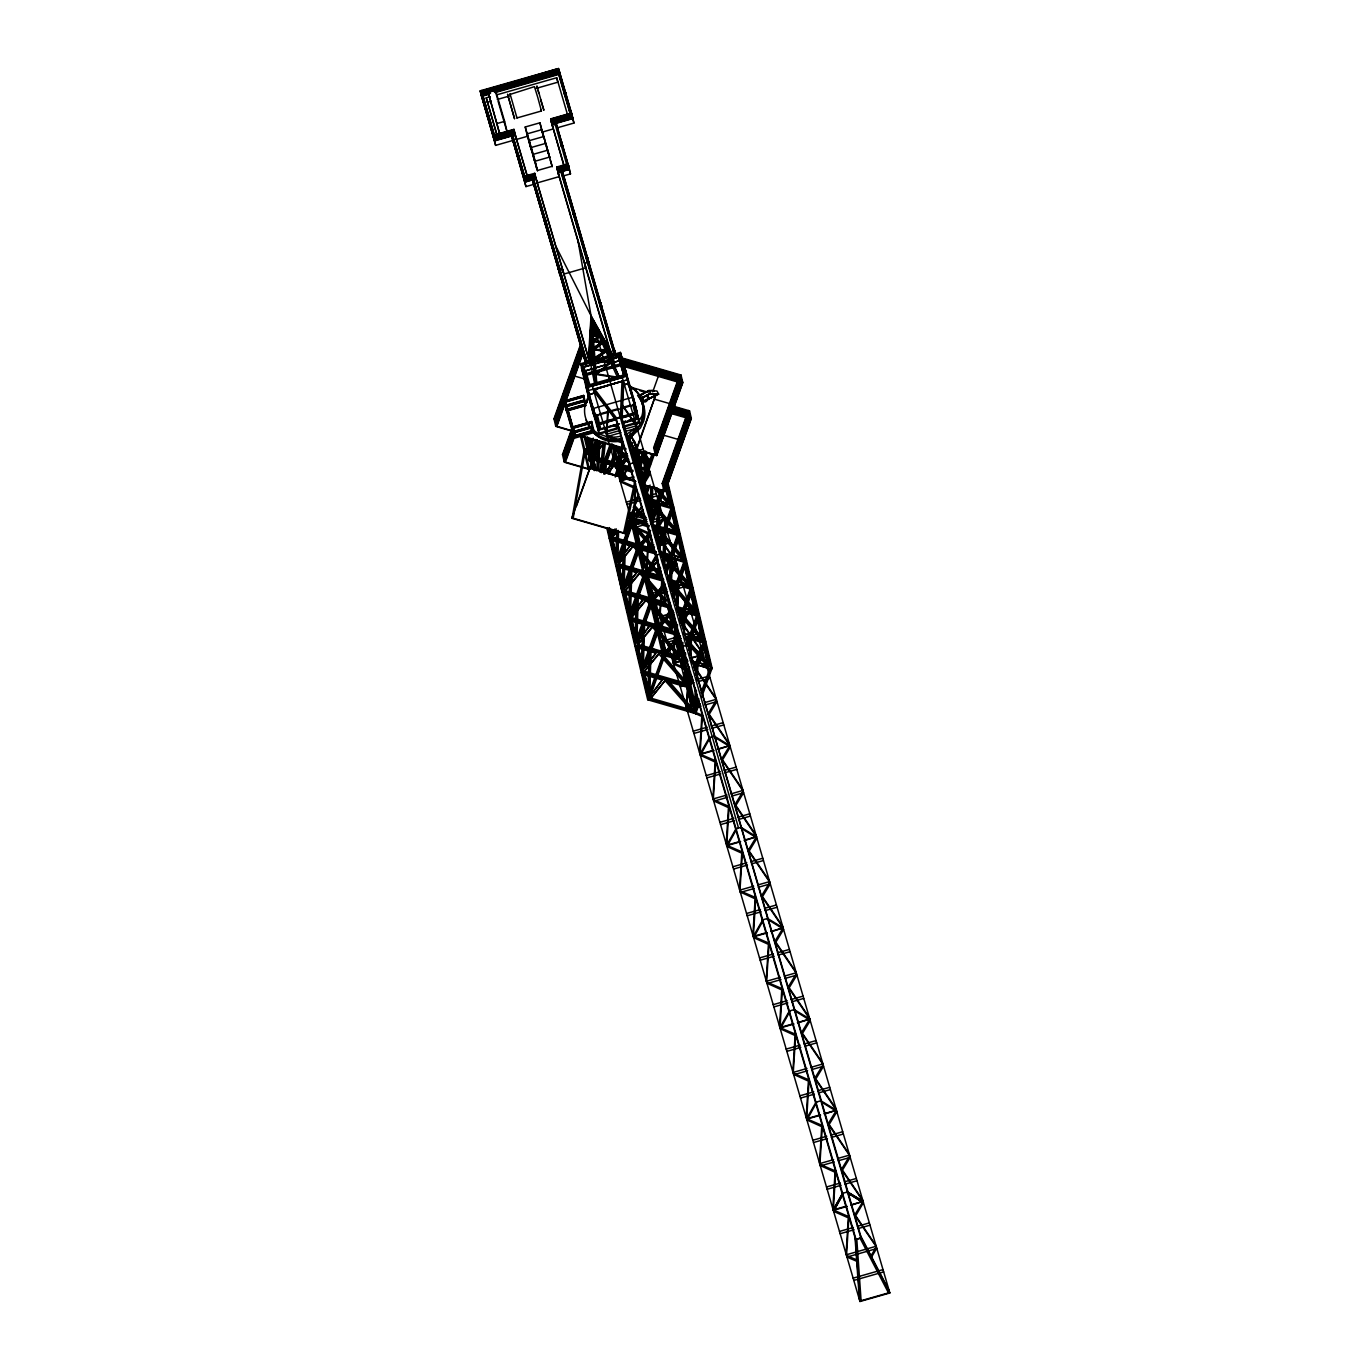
<?xml version="1.0" encoding="UTF-8"?>
<svg xmlns="http://www.w3.org/2000/svg" width="1370" height="1370" viewBox="0 0 1370 1370"><rect width="100%" height="100%" fill="white"/><g stroke="black" fill="none" stroke-linecap="round" stroke-linejoin="round"><path stroke-width="1.5" d="M590.316 451.055L590.641 438.588M591.84 438.948L591.515 451.415L588.655 439.41M596.943 469.619L597.697 440.524M598.142 469.978L598.347 461.656M598.467 457.494L598.895 440.866M603.93 473.626L604.084 467.393M605.129 473.986L605.352 465.663L603.262 471.503M615.986 556.477L616.62 531.543M630.782 521.028L617.202 558.926L617.562 542.28M617.664 538.119L617.836 531.885M622.442 581.274L623.299 548.017M628.779 610.215L629.755 572.814M630.371 596.019L629.926 612.647L625.645 594.649M630.474 591.857L630.953 573.157L626.09 586.754M638.523 458.744L638.694 452.511M635.132 639.173L636.108 601.755M649.996 601.635L636.416 639.533L637.358 600.026L630.885 618.572L672.927 630.748L646.109 600.3L646.52 599.152L652.171 605.557M643.951 476.948L644.482 456.176M645.201 475.219L645.784 452.357L640.218 467.906M641.639 661.881L641.965 649.414M642.068 645.27L642.513 628.642M650.236 507.979L650.784 487.189M651.384 510.411L651.983 487.549M647.993 690.84L648.969 653.421L650.168 653.781L649.671 672.482M649.568 676.643L649.14 693.271L644.842 675.256M656.538 539.009L657.394 505.753M657.634 543.513L658.593 506.112L652.326 523.597L656.144 539.592M663.046 561.717L663.697 536.783M664.142 566.238L664.998 532.981L659.432 548.514M669.502 586.514L670.153 561.58M670.649 588.946L671.403 559.851L666.522 573.448M676.112 605.078L676.489 590.538M677.208 609.581L677.808 586.72M681.986 652.736L682.243 642.342M682.62 627.803L682.945 615.318M683.339 646.846L683.185 653.079L677.944 631.09M683.716 632.306L684.195 613.589L680.719 623.316M688.596 671.3L688.699 667.139M689.127 650.51L689.35 642.205M689.795 671.642L689.589 679.948L684.349 657.96L685.736 654.072M690.223 655.014L690.6 640.475L688.511 646.297M694.83 704.403L695.275 687.774M695.583 675.307L695.806 666.985M694.778 706.475L695.977 706.834L696.422 690.206M696.679 679.811L697.005 667.344L695.617 671.231M591.138 444.993L591.326 438.657M592.525 438.999L592.08 453.778L597.08 439.804M597.611 469.756L598.176 450.764M598.81 470.098L599.067 461.656M599.187 457.443L599.632 442.664M604.838 469.191L605.026 462.854L606.225 463.214L605.968 471.64M611.414 530.173L611.294 534.386L612.715 530.395M616.74 552.47L617.39 531.372M618.264 542.28L617.699 561.272L631.981 521.371M618.401 538.05L618.589 531.731M623.333 573.02L623.47 568.807M623.59 564.577L624.172 545.585M624.155 586.035L625.045 556.494M625.182 552.264L625.439 543.822L634.687 546.972M629.481 608.331L629.686 601.995M630.32 580.897L630.44 576.684M631.844 570.691L630.491 615.01L644.79 575.109M639.122 461.005L639.447 450.456M635.954 633.094L636.519 614.102M638.232 597.577L636.896 641.879L651.195 601.978L638.882 597.851M646.041 471.006L646.606 452.014M642.547 653.644L642.667 649.414M642.804 645.201L643.369 626.21M644.26 637.101L643.301 668.748L657.6 628.864M644.379 632.889L644.636 624.446L656.384 628.505M651.041 503.852L651.555 486.966M651.983 512.637L652.754 487.326M648.695 688.956L648.883 682.62M649.517 661.522L649.654 657.292M650.27 676.643L649.705 695.635L663.988 655.733M650.408 672.413L651.041 651.315L655.391 652.856M657.634 524.402L658.079 509.623M658.268 543.736L659.484 503.646M663.782 559.713L663.971 553.377M664.792 566.392L665.871 530.515L664.673 530.173L678.835 534.934L665.255 572.831M670.307 582.37L670.821 565.485M671.317 589.049L672.276 557.385L685.24 561.803L673.081 595.71M676.848 605.009L677.294 590.247M677.345 628.573L677.465 624.36M677.859 611.688L678.681 584.254L691.627 588.672L680.205 620.593M682.791 646.657L682.928 642.444M683.75 655.442L683.87 651.229M684.383 634.344L685.086 611.14L698.032 615.541L687.312 645.476M689.264 671.42L689.384 667.207M689.778 654.535L689.966 648.215M690.463 671.762L690.137 682.311L692.295 676.335M690.977 654.894L691.49 638.009M696.987 694.419L696.542 709.198L699.402 701.217M697.45 679.657L697.895 664.878L710.842 669.296L702.262 693.237M591.771 320.871L590.042 361.063L606.276 350.874M620.336 417.73L622.014 381.271M623.23 380.911L593.467 389.885L623.23 380.911L621.552 417.388L848.081 1192.26L847.088 1192.534L861.798 1201.73M622.066 419.151L623.744 382.641M555.98 246.48L591.035 315.716L588.278 361.56L588.775 363.307L591.052 319.741L594.94 384.353L591.035 315.716L577.9 240.23M606.328 433.776L607.783 409.493M619.651 479.363L621.843 442.972L607.047 436.242M646.297 570.519L648.49 534.129L633.693 527.399M659.621 616.106L661.813 579.715L647.017 572.985M672.944 661.676L675.136 625.285L660.34 618.555M686.267 707.262L688.459 670.872L673.663 664.142M699.608 752.832L701.783 716.459L686.986 709.728M712.931 798.419L715.106 762.028L700.327 755.298M726.254 844.006L728.429 807.615L713.65 800.885M739.577 889.575L741.752 853.185L726.973 846.472M752.901 935.162L755.093 898.771L740.297 892.041M766.224 980.749L768.416 944.358L753.62 937.628M779.547 1026.318L781.739 989.928L766.943 983.215M792.87 1071.905L795.062 1035.514L780.266 1028.784M806.194 1117.492L808.386 1081.101L793.59 1074.371M819.517 1163.061L821.709 1126.671L806.913 1119.941M832.857 1208.648L835.032 1172.258L820.236 1165.527M846.095 1253.944L848.27 1217.827L833.645 1211.388M608.28 410.144L606.687 435.026L622.494 441.808L620.113 481.041L634.053 477.068M660.717 568.242L646.777 572.215L649.14 532.964L633.334 526.183L635.817 487.395L620.011 480.596L629.481 464.019L634.344 462.649L649.877 472.085L638.043 475.938M687.363 659.398L673.423 663.371L675.804 624.138L659.98 617.339L662.481 578.551L646.657 571.769L656.144 555.192L660.991 553.805L676.54 563.241L664.69 567.094M714.01 750.554L700.07 754.528L702.45 715.294L686.644 708.495L689.127 669.707L673.321 662.926L682.791 646.349L687.637 644.962L703.187 654.398L691.336 658.251M740.656 841.711L726.716 845.701L729.097 806.451L713.29 799.669L715.774 760.881L699.967 754.082L709.437 737.505L714.284 736.135L729.833 745.571L718 749.424M767.303 932.884L753.363 936.857L755.743 897.607L739.937 890.825L742.42 852.037L726.614 845.239L736.084 828.679L740.93 827.292L756.48 836.727L744.646 840.581M793.966 1024.041L780.027 1028.014L782.39 988.78L766.583 981.982L769.067 943.194L753.26 936.412L762.73 919.835L767.594 918.448L783.126 927.884L771.293 931.737M820.613 1115.197L806.673 1119.17L809.053 1079.937L793.23 1073.155L795.73 1034.35L779.907 1027.568L789.394 1010.991L794.24 1009.604L809.79 1019.057L797.939 1022.911M589.853 450.045L588.706 460.526L589.905 460.868L590.59 454.583M590.538 443.76L591.001 439.565M591.052 450.387L592.2 439.924M600.094 471.657L603.297 442.322M601.293 471.999L604.495 442.681M590.436 463.111L590.898 458.95M591.823 450.61L593.21 438.109M601.584 465.697L602.046 461.536M602.971 453.196L603.656 446.945M602.56 468.129L603.023 463.968M603.485 459.789L605.335 443.126M573.157 518.237L585.23 451.398L584.031 451.038L572.061 518.339L624.908 533.632L638.197 496.539M584.271 366.509L582.935 367.691L581.719 366.492M621.158 356.971C621.398 353.597 616.5 357.091 619.891 357.844M624.069 375.62L623.984 374.712M623.607 532.844L634.909 481.161M636.725 472.89L638.077 466.69L639.276 467.033L637.923 473.249M635.663 483.576L624.908 533.632M573.807 431.618L555.792 426.395L553.977 418.775L580.109 345.822L581.308 346.182L555.175 419.134L556.888 426.293L582.61 354.487L581 354.025L580.486 351.867L582.199 354.368L569.834 388.909L569.321 386.751L581.702 352.21M554.936 417.542L566.769 384.508L567.968 384.85L568.636 387.624L556.802 420.676L554.936 417.542L556.802 420.676M556.134 417.901L567.968 384.85M568.516 383.36L580.88 348.819L581.548 351.593L569.167 386.134L567.968 385.775L580.349 351.251L579.681 348.459L567.317 383.001L569.167 386.134M555.603 420.316L567.437 387.282L566.769 384.508M559.234 411.223L563.413 399.578M564.8 395.69L567.574 387.916M573.619 371.065L577.061 361.457M560.707 411.908L562.865 405.88M575.76 369.883L580.709 356.097M569.303 390.416L557.453 423.45L556.939 421.292L568.79 388.258L569.303 390.416L568.088 390.056M581.856 437.287L589.511 469.516L564.32 462.221L562.505 454.617L571.804 428.673M573.688 433.177L565.331 456.501L564.132 456.159L563.464 453.384L571.821 430.06M574.047 438.058L565.416 462.118L563.704 454.96L572.283 431.019M565.331 456.501L564.68 453.727L573.02 430.403M564.132 456.159L572.489 432.834M564.971 454.84L573.328 431.516M573.157 435.609L564.8 458.933L565.998 459.275L575.04 434.016M567.094 453.761L564.217 461.776L589.442 469.088M588.09 398.721L586.651 402.746L587.062 401.855M590.881 453.419L595.881 439.462M586.069 438.16L590.093 457.905L632.957 470.321M592.611 450.867L595.436 442.989M587.627 436.979L591.908 454.977L601.43 442.133M593.57 450.113L597.046 440.387M591.292 458.265L591.703 457.118L590.504 456.775M593.107 453.179L597.337 441.363M593.381 454.343L598.245 440.746M630.525 468.352L592.474 457.34L592.885 456.193L630.919 467.204M594.666 451.346L596.772 445.455M592.028 461.878L571.958 517.877L624.806 533.187L638.797 494.142M594.118 456.004L598.313 444.308M572.061 518.339L573.465 514.435M576.256 506.626L592.131 462.324M594.22 456.467L598.347 444.856M623.281 362.827L629.275 364.574L629.035 360.704L623.042 358.957M593.587 461.485L597.132 451.603M629.275 364.574L629.686 363.427L621.689 361.115M623.932 365.567L629.926 367.297L630.337 366.167L629.84 364.095L621.843 361.783M679.109 378.993L631.193 365.122L631.604 363.975L679.52 377.863M631.758 364.643L631.844 367.845L631.758 364.643L677.688 377.949M600.146 472.325L610.147 444.394M601.139 471.828L603.245 465.92M605.369 460.012L610.301 446.226M601.344 472.667L611.345 444.736M608.725 452.528L610.797 446.757M602.338 472.171L612.202 444.616M612.681 445.181L607.167 460.577L605.968 460.217L615.507 464.122M607.732 471.571L614.051 453.915L612.15 445.918M611.037 466.04L615.25 454.258L613.349 446.26M609.273 474.123L615.746 456.073M607.766 473.54L614.513 464.79L609.427 470.886M615.113 475.253L617.271 469.276M615.284 477.034L617.408 471.143M616.329 475.596L619.189 467.615M616.842 448.264L620.644 464.259L624.96 458.111M617.202 475.424L620.422 466.399M617.716 475.904L619.771 470.133M652.736 391.888L658.285 376.39M636.399 450.422L655.905 394.492L636.759 447.921L638.351 450.901M610.095 534.043L611.517 530.053M610.489 538.872L610.9 537.742L609.701 537.382L609.29 538.53L656.144 552.093M611.602 535.773L613.726 529.865M611.893 536.903L614.668 529.128M628.316 521.285L653.73 550.124L611.688 537.948L617.168 530.721M639.156 463.009L643.438 451.038M639.636 465.338L644.654 451.381M640.406 463.676L642.496 457.837M638.129 471.828L638.54 470.681L641.503 483.079M640.663 464.772L645.595 450.987M655.374 454.806L653.678 447.647L679.811 374.695L681.25 380.449L668.868 414.99L667.669 414.648L680.034 380.106L679.383 377.332L680.582 377.675L668.2 412.216L668.868 414.99M638.009 453.607L644.191 479.603L642.992 479.243L652.137 453.744M666.471 413.38L654.637 446.414L656.487 449.531L655.288 449.189L667.121 416.155L668.337 416.497L656.487 449.531M679.383 377.332L667.002 411.873L668.2 412.216M642.924 451.621L656.692 455.611L654.877 447.99L681.01 375.037L620.302 357.467M653.267 453.744L642.29 484.381L665.118 490.991L691.251 418.038L689.641 418.826M655.836 446.757L667.669 413.723L668.337 416.497M653.336 454.087L642.89 483.473L638.711 481.846M661.008 434.273L655.442 449.805L657.155 452.305L668.988 419.271L668.474 417.131L667.276 416.771L663.799 426.498M669.194 411.428L674.691 396.084M676.061 392.248L680.188 380.74M654.278 454.635L643.592 485.185L651.658 519.024M655.956 451.963L681.387 381.083L681.9 383.24L669.536 417.781L667.824 415.281L668.337 417.422M624.566 540.636L630.919 522.912M617.528 562.453L630.936 544.609L617.528 562.453L612.287 540.465L630.525 545.74M616.894 565.741L617.305 564.611M618.709 560.672L633.231 520.155M656.692 455.611L682.825 382.658L681.01 375.037M618.281 563.772L624.549 546.288L623.538 585.778L618.76 565.776M631.895 525.806L626.381 541.184L625.182 540.842L634.721 544.746M618.692 567.334L619.086 566.187L623.932 589.34L618.692 567.334L636.93 572.609L623.932 589.34M646.041 492.224L648.198 486.23M646.349 493.611L649.174 485.733M646.623 494.776L650.099 485.066M633.3 546.544L660.135 576.993L618.093 564.834L633.711 545.414L637.94 550.209M656.007 507.671L651.829 502.841L652.24 501.694L655.014 504.913M624.326 583.808L637.187 547.897L627.939 544.746M616.106 564.252L622.1 592.268L670.153 606.191L670.546 605.043L668.937 605.831M626.039 581.291L629.566 571.444M631.673 565.536L638.026 547.812M671.677 410.195L687.654 414.836L687.415 410.949L688.579 415.932L676.198 450.473L677.396 450.833L689.778 416.292L689.11 413.517L676.746 448.041L677.396 450.833M624.806 586.137L638.386 548.24M636.04 528.871L639.858 544.883L650.664 530.361M623.299 592.628L623.71 591.48L622.511 591.138M625.114 587.542L639.636 547.024M663.919 490.648L662.207 483.473L688.339 410.52M642.393 484.826L665.221 491.436L663.166 482.24L674.999 449.206L676.198 449.548L676.866 452.323L665.032 485.374L663.833 485.014L675.667 451.98L674.999 449.206M687.911 413.158L675.547 447.699L676.746 448.041M624.497 591.703L639.704 573.413L666.539 603.879L624.497 591.703L638.848 573.807M638.985 550.757L632.786 568.053L638.506 570.399M660.785 490.015L651.64 515.531L652.839 515.874L661.984 490.357M687.654 414.836L688.065 413.689L672.088 409.065M673.971 406.359L689.538 410.863L663.405 483.833L662.207 483.473M653.387 512.757L661.248 490.82M665.032 485.374L664.364 482.582L676.198 449.548M666.762 477.873L670.238 468.146M671.642 464.259L675.821 452.597L676.335 454.754L665.186 485.853L665.7 488.148L677.533 455.097L677.02 452.956L665.186 485.99M680.479 439.599L683.921 429.992M663.166 489.158L651.127 523.237L652.326 523.597M663.32 489.775L652.548 519.864L644.003 484.038M651.349 524.419L664.039 488.987M677.551 451.329L689.247 418.723L688.733 416.566L689.932 416.908L690.446 419.066L678.064 453.607L676.866 453.247M689.932 416.908L677.551 451.449L678.064 453.607M685.411 430.642L687.517 424.734M666.625 483.696L671.865 505.701L659.227 500.666L660.426 501.009L664.553 489.467M665.221 491.436L691.353 418.484L689.538 410.863M656.042 527.827L655.631 528.957L662.686 536.971M661.128 578.363L665.974 601.499L642.307 574.167L642.701 573.037L666.368 600.368M629.292 614.668L642.872 576.753M629.703 619.497L630.114 618.349L628.916 618.007L628.505 619.137L676.54 633.06L676.951 631.913L675.753 631.57M631.724 610.129L638.077 592.405M639.482 588.466L643.01 578.62M630.337 616.209L643.335 599.495L625.08 594.203L630.337 616.209L643.746 598.347M630.817 616.38L645.63 575.04M639.191 594.94L644.705 579.544M654.329 552.641L635.903 547.298L659.569 574.629L654.74 551.494L658.062 565.502M658.782 510.873L675.496 530.173L670.666 507.037M658.371 543.616L671.231 507.705L672.43 508.065L658.131 547.949M660.083 541.099L672.071 507.636L648.25 500.735M658.456 549.336L673.68 506.849M666.83 527.878L673.03 510.565L678.27 532.57L665.632 527.536M638.129 636.999L641.657 627.152M643.78 621.244L650.116 603.536M661.607 580.726L647.411 576.616L652.651 598.621L662.172 585.778M637.923 641.28L652.445 600.762M637.495 644.397L643.763 626.912L642.736 666.385L637.975 646.383M651.092 606.413L645.578 621.809L644.379 621.466L655.117 625.713M665.186 537.759L681.9 557.042L677.054 533.906M665.477 568.499L677.636 534.591M637.889 647.959L638.3 646.811L643.129 669.947L637.889 647.959L656.127 653.233L643.129 669.947M667.19 566.015L678.869 533.358L680.085 533.718L666.265 572.266M649.74 626.364L631.484 621.072L636.725 643.078L650.133 625.217L637.136 641.948L632.375 621.946M674.896 636.108L673.937 632.118L678.766 655.254L655.1 627.922L655.511 626.775L661.659 628.556M643.523 664.416L655.682 630.508M641.708 671.745L641.297 672.893L689.35 686.798L691.867 679.76M645.236 661.898L648.763 652.069M650.185 648.13L655.819 632.375M654.226 638.711L656.298 632.94M668.012 607.595L653.815 603.502L659.056 625.491L663.371 619.343M642.513 673.235L642.907 672.105M644.328 668.166L649.962 652.411M651.384 648.472L658.833 627.648L659.826 631.775M645.287 667.378L650.168 653.781M658.182 631.365L651.983 648.678L659.621 651.812M671.591 564.628L688.288 583.928L683.459 560.775L684.418 564.783M643.694 672.31L658.919 654.038L685.736 684.486L643.694 672.31L658.045 654.415M671.882 595.368L684.024 561.46L685.24 561.803M674.554 640.663L665.46 652.36L660.631 629.224L665.871 651.229L673.663 641.194M673.578 592.885L678.527 579.099M680.633 573.191L684.161 563.344M681.181 573.585L684.623 563.96L685.822 564.32L691.079 586.309L678.424 581.274L691.079 586.309M673.372 597.166L686.473 560.587L685.274 560.244M673.629 598.382L677.105 588.672M679.623 581.616L685.822 564.32M661.504 654.792L661.915 653.644L685.582 680.993L685.171 682.123L661.504 654.792L680.719 660.254M648.507 695.275L662.087 657.377M672.362 628.385L667.533 605.232L672.362 628.385L648.695 601.036L667.909 606.499M698.272 706.629L695.754 713.667L647.702 699.762L648.113 698.631M650.938 690.754L662.224 659.244M649.534 696.833L662.943 678.972L649.534 696.833L644.294 674.828L662.532 680.102M650.014 697.005L665.238 654.517M665.717 679.777L650.099 699.197L665.717 679.777L672.79 687.791M679.708 618.247L690.429 588.329L691.627 588.672M683.51 609.907L691.268 588.244L683.339 585.949M680.222 621.021L682.311 615.198M685.514 606.225L688.956 596.601M680.479 622.066L692.878 587.456M677.996 591.497L694.693 610.797L691.764 595.659M698.649 624.532L701.097 637.667L696.268 614.531M686.832 643.129L696.833 615.198L698.032 615.541M681.746 659.587L683.356 658.782M687.791 642.684L689.915 636.776M691.319 632.837L696.97 617.099M685.479 652.891L682.945 659.929L634.909 646.024M688.288 645.013L699.282 614.325L698.083 613.983M686.336 687.004L667.909 681.661L691.576 708.992L686.747 685.856L691.028 703.855M690.788 645.253L707.502 664.536L702.673 641.4L703.615 645.407M689.658 679.982L691.096 675.992M693.939 668.012L703.238 642.068L704.437 642.427L694.436 670.358M688.151 686.456L689.761 685.668M695.617 665.632L699.145 655.785M701.252 649.877L703.375 643.968M701.765 650.356L703.837 644.585L705.036 644.928L710.276 666.933L698.837 662.241L705.036 644.928M695.395 669.913L705.687 641.211L704.488 640.852M695.977 706.834L690.737 684.829L692.826 679.006M608.04 528.546L648.9 700.104L649.312 698.974L692.141 711.355L692.552 710.225L685.479 702.211M695.343 708.838L698.923 698.871M701.063 692.878L709.643 668.954L710.842 669.296M697.073 706.286L694.967 712.194L696.165 712.537L671.043 607.115M702.022 692.501L706.252 680.684M708.358 674.776L710.893 667.721L712.092 668.081L701.8 696.782M642.119 417.781L642.496 416.994A29.284 27.297 -13.4 0 0 630.063 386.117M621.295 480.236L630.097 464.327M647.942 571.393L656.744 555.501L655.802 555.758M674.588 662.549L683.39 646.657L682.465 646.914M701.235 753.723L710.037 737.813L709.112 738.087M727.898 844.879L736.7 828.97L735.758 829.244M754.545 936.035L763.347 920.143L762.405 920.4M781.191 1027.209L789.993 1011.3L789.051 1011.574M807.838 1118.365L816.64 1102.456L815.715 1102.73M834.484 1209.522L843.286 1193.63L842.242 1193.921L615.832 419.014L593.364 389.44M834.347 1209.573L843.218 1193.647M842.242 1193.921L855.565 1239.507L861.285 1237.881L855.565 1239.507L859.966 1301.5L889.832 1292.989L861.285 1237.881L847.962 1192.294M847.259 1206.371L833.32 1210.344L835.7 1171.093L819.894 1164.312L822.377 1125.524L806.57 1118.725L816.04 1102.165L820.887 1100.778L836.436 1110.214L824.586 1114.067M842.687 1193.321L833.217 1209.898L848.903 1216.714L846.54 1255.468L856.592 1259.852M863.442 1202.62L855.719 1215.738L876.046 1245.741M871.611 1256.958L876.766 1248.19M628.145 379.661L588.124 390.587L587.405 391.7L593.621 414.596L596.703 420.145L581.565 368.256M634.875 409.168L635.457 408.192M650.339 473.609L642.581 486.401L662.772 516.165M663.662 519.196L655.922 531.971L676.095 561.734M676.986 564.783L669.245 577.558L689.418 607.321M690.309 610.352L682.568 623.144L702.741 652.908M703.632 655.939L695.891 668.714L716.065 698.477M730.279 747.095L722.538 759.888L742.711 789.651M756.925 838.269L749.184 851.044L769.375 880.807M783.589 929.425L775.831 942.2L796.021 971.964M810.235 1020.582L802.495 1033.374L822.668 1063.12M836.882 1111.738L829.141 1124.53L849.314 1154.293M850.205 1157.325L842.464 1170.117L862.638 1199.863M622.665 406.051L636.553 426.498L628.213 440.181L649.877 472.085L641.537 485.768L663.2 517.654L654.86 531.337L676.54 563.241L668.183 576.924L689.863 608.828L681.506 622.494L703.187 654.398L694.83 668.081L716.51 699.984L708.153 713.667L729.833 745.571L721.493 759.237L743.156 791.141L734.817 804.824L756.48 836.727L748.14 850.41L769.803 882.314L761.463 895.98L783.126 927.884L774.786 941.567L796.449 973.471L788.11 987.154L809.79 1019.057L801.433 1032.723L823.113 1064.627L814.756 1078.31L836.436 1110.214L828.079 1123.897L849.76 1155.783L841.403 1169.466L863.083 1201.37L851.249 1205.223M870.977 1255.742L876.406 1246.957L854.623 1215.087L863.083 1201.37L847.533 1191.934L842.567 1193.356L833.217 1209.898L845.221 1206.456M591.908 454.977L602.321 441.602M603.93 474.02L611.722 463.985M604.821 473.489L611.328 465.132L593.073 459.84L595.453 469.841M620.644 464.259L627.152 455.902M615.438 529.437L611.534 534.454L610.095 528.443M616.329 528.906L611.123 535.584L609.222 527.587M635.166 515.188L641.657 506.831M641.246 507.979L633.454 517.997L632.015 512.003M639.858 544.883L650.253 531.509M624.343 588.192L636.04 573.139M657.069 557.23L646.657 570.605L641.896 550.603M656.658 558.378L646.263 571.752L641.006 549.747M652.651 598.621L663.063 585.247M665.974 616.003L669.861 610.986M659.056 625.491L664.262 618.812M666.865 615.472L669.468 612.116M643.54 668.817L655.237 653.764M635.577 427.029L641.948 415.915A29.284 27.297 -13.4 0 0 634.276 389.714L629.823 386.665M594.152 454.669L604.307 442.493M592.474 457.34L605.163 442.099M622.888 463.968L626.689 459.395M622.477 465.098L627.546 459.001M611.688 537.948L618.024 530.344M635.286 518.853L637.821 515.805M640.355 512.757L642.89 509.708M633.711 545.414L618.504 563.687L660.546 575.862M642.085 544.575L649.705 535.447M641.691 545.722L650.562 535.053M656.11 562.317L647.222 572.968L657.24 575.879M648.078 572.591L656.966 561.923M646.52 599.152L631.296 617.425L671.334 629.018M630.885 618.572L646.109 600.3M658.696 593.758L653.627 599.854L657.634 601.002M654.483 599.461L663.371 588.809M661.299 625.199L668.903 616.055M660.888 626.33L669.759 615.678M666.437 653.593L675.307 642.924M666.025 654.74L676.163 642.547M626.689 378.582L626.775 376.887M622.853 423.518L625.422 420.864M630.919 436.996L640.406 428.074L643.575 421.481A29.284 27.297 -13.4 0 0 642.273 402.249L639.619 395.057L648.952 390.467L656.983 391.032L658.662 394.183L642.273 402.249L641.434 400.674M583.055 368.153L582.952 370.208M584.219 370.225L584.322 368.17M619.994 358.306L619.908 360.361M621.175 360.378L621.261 358.306M588.483 387.162L588.398 389.234M594.237 323.303L591.583 325.118L595.179 325.101L591.48 327.584L596.378 327.396L591.343 330.786L598.022 330.547L591.121 335.65L600.659 335.564L590.864 341.695L603.793 341.575L590.521 349.915L608.074 349.744M594.289 323.406L591.583 325.238L595.128 324.981L591.48 327.43L596.31 327.259L591.343 330.581L597.919 330.341L591.138 335.41L600.539 335.325L590.881 341.387L603.639 341.267L590.538 349.504L607.235 349.744M590.059 360.515L605.523 350.823M648.986 390.655C642.547 394.492 652 388.429 654.021 391.203M642.462 397.317L647.102 395.039L648.181 399.064C641.879 409.373 640.954 387.796 643.54 401.341M657.377 394.543L648.9 398.721L647.822 394.697C650.065 392.317 662.874 395.519 653.644 393.824M641.314 398.225L650.647 393.618L658.662 394.183M642.684 397.745L647.325 395.468M650.373 393.961L647.822 394.697M643.318 400.93L647.959 398.653L647.102 395.039M657.155 394.115L648.9 398.721M577.575 435.985L574.355 437.578L572.677 434.41M639.139 452.391L635.731 454.069L628.248 439.907L627.854 436.088L630.542 444.188M630.131 440.369L630.885 444.856L630.029 441.26M633.454 439.582L637.255 449.377M634.139 441.945L630.114 433.211M638.403 450.627L634.704 441.842L631.296 443.52L635.731 454.069M635.063 452.699L630.491 441.037M638.026 451.244L634.601 441.722M512.517 140.562L495.615 145.374L480.168 90.848L558.515 68.5L571.838 114.087L551.014 120.012L550.689 118.882L571.495 112.939L573.962 123.043L557.076 127.855L570.502 173.887L563.001 176.028M481.504 90.951L518.802 80.316L519.966 84.94L494.45 92.218M559.782 73.569L520.617 84.752L519.453 80.128L557.282 68.843L570.862 115.765L572.095 115.422M480.493 91.978L558.84 69.647L559.902 74.117L495.101 92.595M480.613 92.509L519.127 81.447M481.915 92.698L519.213 82.063L519.59 83.399L481.075 94.461M557.813 71.052L519.864 81.875L520.257 83.21L559.371 71.874M481.966 92.903L519.264 82.268M519.915 82.08L557.864 71.257M487.943 91.567L495.289 89.461L504.605 121.365L507.379 133.01L500.033 135.116L487.943 91.567L500.033 135.116M482.257 93.828L519.538 83.193M520.206 83.005L558.155 72.182M482.326 94.444L490.186 92.201M496.077 90.523L519.624 83.81L518.802 80.316M482.446 94.975L486.555 93.811M494.758 91.465L559.577 72.987M481.435 95.917L490.511 93.331M482.788 96.105L488.936 94.359M496.711 134.568L486.213 97.852L490.237 96.705M496.282 94.975L556.717 77.747L567.916 116.022L551.031 120.851L563.669 164.914M510.137 94.393L534.454 86.653L537.776 97.441L541.441 110.987L516.969 117.957L516.576 117.015M487.275 102.339L491.299 101.174M497.344 99.462L509.435 96.003M535.636 88.536L557.796 82.217L556.717 77.747M486.949 114.172L488.165 113.813M564.08 92.167L565.296 91.824L566.101 95.232L564.885 95.575L563.909 91.602L565.125 91.259L565.947 94.65L564.714 95.009M487.24 115.542L488.405 114.943M564.371 93.537L565.536 92.954M487.412 116.107L488.576 115.525M564.543 94.119L565.707 93.52M487.6 116.998L488.816 116.656M497.259 123.471L504.605 121.365M495.615 145.374L493.491 136.418L514.298 130.493L513.956 129.345L493.149 135.287L494.228 139.757L515.034 133.832M495.306 140.356L494.056 135.373L503.081 132.787L503.424 133.935L494.382 136.503L495.306 140.356L504.331 137.788L503.081 132.787M503.612 132.65L513.151 129.927L513.493 131.058L503.937 133.78L503.612 132.65L504.862 137.634L514.401 134.911L513.151 129.927M551.596 118.967L560.621 116.381L560.947 117.529L551.922 120.098L551.596 118.967L552.846 123.951L561.871 121.382L560.621 116.381M561.135 116.244L570.691 113.522L571.016 114.652L561.477 117.375L561.135 116.244L562.385 121.228L571.941 118.505L570.691 113.522M493.286 135.818L494.501 135.476L495.769 140.562L481.846 92.167M571.632 113.47L570.399 113.83L571.684 118.916L558.241 72.798L520.275 83.621L520.617 84.752M527.553 136.76L525.224 126.982L539.917 122.803L552.247 166.746M499.279 135.613L514.298 131.315L515.36 134.962L494.553 140.904L481.23 95.318M493.679 137.514L503.543 134.722L503.92 136.041L494.895 138.627L494.519 137.291M552.093 121.074L561.083 118.317L561.46 119.635L552.435 122.221L552.059 120.885M561.649 118.351L572.026 115.183M494.964 137.411L493.748 137.754L480.168 90.848M510.907 133.575L512.14 133.232M554.251 121.228L555.466 120.868M494.844 138.439L503.869 135.853M513.938 132.993L504.4 135.716L504.057 134.568M552.384 122.033L561.409 119.447M561.94 119.31L571.478 116.587L571.153 115.44M571.53 116.775L561.974 119.498L561.597 118.162M494.09 139.226L495.306 138.867M571.204 117.221L572.437 116.878M494.981 139.226L504.006 136.64L504.331 137.788M551.75 123.351L572.574 117.426M512.585 135.116L511.37 135.459L524.881 182.107L536.132 178.905M554.696 123.112L555.929 122.752M511.558 136.538L515.462 135.424L527.724 177.346L531.406 176.302M556.117 123.831L552.196 124.944L564.457 166.883M511.815 137.343L513.031 137L511.712 131.708L525.309 178.665L524.076 179.025M516.439 139.449L527.45 136.298L537.434 170.496L552.127 166.301L550.243 159.913M553.155 128.968L542.143 132.119L544.13 138.952L541.921 129.636L527.227 133.832L530.413 147.206M517.244 155.238L518.459 154.878M560.587 142.874L561.803 142.531M517.535 156.608L518.768 156.248M560.878 144.244L562.094 143.901M517.603 156.848L518.819 156.505M560.929 144.501L562.162 144.141M517.689 157.122L518.922 156.762M561.032 144.758L562.248 144.398M517.757 157.362L518.973 157.019M561.083 145.014L562.317 144.655M517.997 158.475L519.213 158.132M561.323 146.128L562.556 145.768M537.554 170.942L535.225 161.18L549.918 156.985M525.943 186.594L510.479 132.051L523.819 177.638L535.071 174.418L534.745 173.288L523.477 176.49L525.943 186.594L533.461 184.453M588.672 359.163L537.16 182.912L559.131 176.644L556.768 167.003L568.036 163.784L569.098 168.27L567.882 168.613M568.139 164.177L566.906 164.52L568.207 169.76L553.822 119.704L555.141 124.978L556.374 124.636L555.038 119.344L568.567 166.027L562.865 167.791M533.392 179.213L586.702 361.526L585.521 356.731L584.305 357.073L586.531 366.355L531.098 175.069L532.331 174.726L586.223 359.522M560.878 171.524L559.748 166.9L560.981 166.558L615.335 353.357L611.311 354.505L557.111 168.972L560.775 167.928M559.251 177.09L557.111 168.133L568.379 164.931L570.502 173.887M529.402 176.302L534.42 174.863L534.077 173.733L535.362 178.802L530.327 180.241L529.06 175.154L530.327 180.241M524.025 178.768L529.163 177.244L529.539 178.545M529.573 177.295L534.557 175.702L534.917 177.004M557.847 169.229L562.453 167.739L562.83 169.041M567.42 166.66L568.636 166.318M529.488 178.374L524.881 179.864L524.522 178.562M534.882 176.833L529.899 178.425L529.539 177.124M562.796 168.887L558.189 170.359L557.813 169.058M568.19 167.345L563.207 168.938L562.83 167.637M524.47 180.652L529.625 179.213L529.967 180.343L525.309 181.679L524.984 180.532M530.002 179.093L535.019 177.672L535.362 178.802M569.029 167.945L563.293 169.606L563.635 170.736L568.653 169.315L567.385 164.229L567.711 165.376L562.693 166.798L562.368 165.667L563.635 170.736M524.539 180.977L535.807 177.757M557.847 171.473L565.878 169.195M532.176 179.556L536.081 178.442L537.16 182.912M558.018 172.192L561.991 170.822M558.617 172.175L563.258 170.856L561.991 165.77L562.317 166.917L557.676 168.236L557.333 167.089L558.617 172.175L558.275 171.044L562.933 169.709L563.258 170.856M558.172 172.62L569.44 169.4L555.98 123.009M544.455 220.793L545.688 220.45M573.105 212.624L574.321 212.281M544.746 222.145L545.962 221.786M573.379 213.977L574.612 213.617M544.798 222.368L546.013 222.008M573.448 214.182L574.664 213.84M544.935 222.813L546.168 222.454M573.585 214.645L574.801 214.285M544.986 223.036L546.219 222.676M573.636 214.867L574.852 214.508M545.226 224.149L546.442 223.807M573.876 215.981L575.092 215.638M557.761 266.242L558.977 265.883M586.394 258.074L587.627 257.714M557.915 266.825L559.131 266.482M587.781 258.313L586.565 258.656L587.524 262.697L588.74 262.338M558.121 267.938L559.354 267.578M586.771 259.769L588.004 259.409M558.189 268.16L559.405 267.801M586.822 259.992L588.055 259.632M558.395 268.845L559.628 268.503M587.045 260.677L588.261 260.334M558.446 269.068L559.679 268.725M587.096 260.899L588.312 260.54M558.617 269.941L559.833 269.599M587.25 261.773L588.483 261.43M587.422 262.338L588.638 261.978M588.689 262.201L584.665 263.348L585.726 267.818L563.806 274.086M572.335 311.606L571.102 311.949L572.061 315.99L573.294 315.631L572.129 310.939L570.913 311.281L571.872 315.323L573.088 314.963M599.752 303.78L600.985 303.438M571.444 313.524L572.609 312.959M600.094 305.356L601.259 304.774M571.581 313.97L572.814 313.627M600.231 305.801L601.464 305.459M571.632 314.192L572.865 313.85M600.283 306.024L601.516 305.664M600.522 307.154L601.738 306.794M584.408 357.399L585.624 357.056M613.058 349.23L614.274 348.888M584.784 359.094L586 358.752M613.417 350.925L614.65 350.583M584.836 359.317L586.052 358.974M614.702 350.806L613.469 351.148L559.748 166.9M585.264 361.115L586.48 360.755M613.897 352.946L615.13 352.587M580.829 365.122L580.503 363.769L620.404 352.398L627.289 376.082L587.387 387.453L587.165 386.563L627.083 375.175M580.726 364.677L620.627 353.289L633.231 397.077L635.303 404.561L595.402 415.949L593.33 408.466L633.231 397.077M615.798 378.206L588.261 386.049L582.199 365.31L619.668 354.625L619.446 353.734L625.73 375.363L623.966 375.859L618.367 356.731L583.723 367.091M619.856 360.567L585.692 370.791L619.856 360.567L624.035 374.969M585.23 375.671L584.802 374.027L622.254 363.341L622.699 364.985L585.23 375.671L588.261 386.049M585.007 374.918L622.477 364.095M588.055 385.141L617.065 376.87M619.103 376.288L625.508 374.472M613.897 379.216L620.011 377.486M600.317 383.412L620.49 377.658M594.22 389.337L622.151 381.374M566.444 410.829L564.097 400.982L583.671 395.399L584.014 396.529L564.389 402.078L566.563 411.086L586.137 405.486M583.072 395.827L585.418 405.383L567.3 410.555L565.964 405.195L564.954 400.982L583.072 395.827L584.408 401.17L565.467 406.616M589.494 394.748L594.374 392.882L589.494 394.748L580.503 363.769M566.289 406.342L565.296 402.129L583.414 396.957M628.316 385.535L628.094 384.645M565.964 405.195L584.082 400.023M566.444 405.383L567.3 410.555M568.413 404.818L584.151 400.331L585.418 405.383M565.382 406.205L566.598 405.862L574.338 432.749L592.456 427.577L592.063 426.156L573.944 431.31L555.672 425.95M566.375 406.633L584.493 401.461M566.974 409.407L585.093 404.236M566.358 410.332L567.574 409.972L565.313 400.639L573.276 428.245L591.395 423.073L591.052 421.943L572.934 427.115L573.944 431.31M599.238 414.065L607.133 411.805M611.088 410.692L616.997 408.996M620.935 407.883L630.799 405.058M572.061 427.097L574.527 437.201L572.061 427.097L591.652 421.515L591.977 422.662L572.078 428.33M618.658 424.46L598.69 430.146L597.44 424.529L615.404 419.408M621.398 417.696L637.358 413.158L634.841 402.968M616.397 419.288L598.656 424.34L599.786 429.426L619.497 423.792M620.353 418.158L636.125 413.654L637.255 418.74L623.453 422.679M572.9 431.961L592.131 426.447M615.421 419.854L599.7 424.34L600.711 428.861L618.384 423.827M621.312 418.175L635.046 414.254L636.057 418.775M574.218 432.012L573.003 432.372L564.097 400.982M574.27 432.458L592.388 427.286M628.573 420.265L634.704 418.518M573.893 436.071L593.467 430.557L594.015 432.595L574.424 438.177L566.221 409.938L585.812 404.356L583.671 395.399M622.305 422.696L637.392 418.329M575.28 436.67L593.398 431.499L591.052 421.943M574.218 437.287L594.118 431.618L591.652 421.515M622.648 423.33L638.608 418.775L632.94 396.478L634.653 403.636M599.05 433.177L619 427.474L613.554 424.717M622.99 426.344L638.951 421.789M588.192 396.016L599.255 434.067L619.171 428.382M623.127 427.252L639.173 422.679L636.605 411.942L638.608 418.775M606.465 434.324L620.404 430.351M624.378 429.221L636.331 425.813M607.133 436.602L621.072 432.629M625.045 431.499L636.999 428.091L629.258 440.815L649.448 470.578M613.298 457.683L627.237 453.71M631.21 452.579L643.164 449.172M613.948 459.96L627.888 455.987M631.878 454.857L643.831 451.449M633.899 463.248L634.875 462.974M620.011 480.596L633.437 476.777M637.495 475.613L649.877 472.085M626.278 502.122L640.218 498.149M644.208 497.019L656.144 493.611M626.946 504.4L640.886 500.427M644.876 499.296L656.812 495.889M633.111 525.481L647.051 521.508M651.041 520.377L662.977 516.969M633.779 527.775L647.719 523.785M651.692 522.655L663.645 519.247M639.944 548.856L653.884 544.866M657.857 543.736L669.81 540.328M640.612 551.134L654.552 547.161M658.525 546.013L670.478 542.606M661.522 554.131L660.546 554.405L675.393 563.567M646.657 571.769L660.083 567.933M664.142 566.769L676.54 563.241M652.925 593.296L666.865 589.323M670.855 588.175L682.808 584.767M653.593 595.573L667.533 591.6M671.523 590.453L683.476 587.045M659.758 616.654L673.697 612.681M677.688 611.534L689.624 608.126M660.426 618.932L674.365 614.959M678.356 613.811L690.292 610.404M666.591 640.013L680.53 636.04M684.52 634.892L696.457 631.484M667.258 642.29L681.198 638.317M685.171 637.17L697.124 633.779M688.168 645.287L687.192 645.578L702.039 654.723M673.321 662.926L686.747 659.09M690.788 657.942L703.187 654.398M679.588 684.452L693.528 680.479M697.501 679.349L709.454 675.941M680.256 686.73L694.196 682.757M698.169 681.626L710.122 678.218M686.404 707.81L700.344 703.837M704.334 702.707L716.287 699.299M687.072 710.088L701.012 706.115M705.002 704.985L716.955 701.577L709.215 714.301L729.388 744.064M693.237 731.169L707.177 727.196M711.167 726.066L723.103 722.658M693.905 733.447L707.845 729.474M711.835 728.343L723.771 724.935M699.967 754.082L713.393 750.263M717.435 749.099L729.833 745.571M706.235 775.608L720.175 771.635M724.148 770.505L736.101 767.097M706.903 777.886L720.843 773.913M724.816 772.783L736.769 769.375M713.068 798.967L727.008 794.994M730.981 793.864L742.934 790.456M713.736 801.244L727.658 797.271M731.649 796.141L743.602 792.733L735.861 805.457L756.052 835.221M719.884 822.325L733.823 818.352M737.813 817.222L749.767 813.814M720.551 824.62L734.491 820.63M738.481 819.5L750.435 816.092M741.478 827.617L740.502 827.891L755.349 837.053M726.614 845.239L740.04 841.42M744.081 840.255L756.48 836.727M732.881 866.782L746.821 862.792M750.811 861.662L762.747 858.254M733.549 869.059L747.489 865.069M751.462 863.939L763.415 860.531M739.714 890.14L753.654 886.167M757.627 885.02L769.58 881.612M740.382 892.418L754.322 888.445M758.295 887.298L770.248 883.89L762.508 896.631L782.698 926.394M746.547 913.499L760.487 909.526M764.46 908.379L776.413 904.971M747.198 915.776L761.138 911.804M765.128 910.656L777.081 907.248M753.26 936.412L766.686 932.576M770.745 931.429L783.126 927.884M759.528 957.938L773.468 953.965M777.458 952.818L789.394 949.41M760.196 960.216L774.136 956.243M778.126 955.096L790.062 951.688M766.361 981.297L780.301 977.324M784.291 976.176L796.227 972.768M767.029 983.574L780.968 979.601M784.942 978.471L796.895 975.063L789.171 987.787L809.345 1017.55M773.194 1004.655L787.133 1000.682M791.106 999.552L803.06 996.144M773.862 1006.933L787.801 1002.96M791.774 1001.83L803.728 998.422M794.771 1009.93L793.795 1010.221L808.642 1019.366M779.907 1027.568L793.333 1023.732M797.391 1022.585L809.79 1019.057M786.174 1049.095L800.114 1045.122M804.104 1043.991L816.058 1040.583M786.842 1051.372L800.782 1047.399M804.772 1046.269L816.726 1042.861M793.007 1072.453L806.947 1068.48M810.937 1067.35L822.873 1063.942M793.675 1074.731L807.615 1070.758M811.605 1069.628L823.541 1066.22L815.818 1078.943L835.991 1108.707M799.84 1095.812L813.78 1091.839M817.77 1090.708L829.706 1087.3M800.508 1098.089L814.448 1094.116M818.421 1092.986L830.374 1089.578M806.57 1118.725L819.996 1114.906M824.038 1113.741L836.436 1110.214M812.838 1140.251L826.778 1136.278M830.751 1135.148L842.704 1131.74M813.506 1142.546L827.446 1138.556M831.419 1137.425L843.372 1134.017M819.654 1163.627L833.594 1159.636M837.584 1158.506L849.537 1155.098M820.322 1165.904L834.261 1161.914M838.252 1160.784L850.205 1157.376M826.487 1186.985L840.426 1182.995M844.417 1181.865L856.353 1178.457M827.155 1189.263L841.094 1185.29M845.084 1184.142L857.021 1180.735M851.061 1204.795L863.083 1201.37L847.413 1191.968M839.485 1231.425L853.424 1227.451M857.397 1226.304L869.351 1222.896M840.153 1233.702L854.092 1229.729M858.065 1228.582L870.019 1225.174M846.317 1254.783L876.183 1246.255M876.851 1248.532L846.985 1257.061L856.695 1261.256M853.133 1278.141L883.016 1269.613M853.801 1280.419L883.684 1271.908M859.863 1301.055L889.729 1292.526M625.251 373.839L626.433 374.746M588.483 384.336L589.699 385.535M588.381 386.717L587.165 385.501M617.339 377.144L596.053 373.787L610.678 362.211L595.008 359.693L605.763 351.182L594.237 349.35L602.166 343.082L593.587 340.65L599.238 336.523L593.193 335.29L597.32 332.242L592.885 331.352L595.933 329.125L592.679 328.406M592.679 328.594L596.001 329.279L592.902 331.523L597.423 332.465L593.21 335.547L599.358 336.815L593.621 341.01L602.303 343.408L594.272 349.761L605.951 351.61L595.042 360.242L610.917 362.742L596.104 374.472L617.664 377.863L592.08 320.477L596.806 383.823M612.167 425.608L619 427.474M632.94 361.834L678.869 375.123L678.458 376.27L630.542 362.382L631.193 365.122M580.897 347.312L579.698 346.97L580.983 352.347M621.946 359.197L680.599 376.185L682.311 383.343L623.727 366.389M620.627 359.522L628.624 361.834M623.436 363.495L629.447 365.242L629.926 367.297M631.347 365.79L679.28 379.661M580.349 351.251L581.548 351.593M680.034 380.106L681.25 380.449M622.34 363.838L630.337 366.167M632.255 366.715L678.184 380.004M622.1 364.66L658.696 375.243M660.597 375.808L675.804 380.209M681.506 381.853L682.722 382.213L656.572 455.165L643.592 451.398M630.337 367.451L679.76 381.733M631.793 387.505L648.078 392.231M630.097 387.847L636.091 389.594M640.098 390.758L646.109 392.488M574.852 376.133L586.257 379.439M654.963 399.338L671.3 404.064M673.338 404.664L674.656 405.451M673.423 406.907L685.411 410.383M673.578 407.507L689.127 412.01L690.84 419.169L689.247 418.723M673.012 408.054L687.004 412.096M676.232 410.88L688.219 414.356M671.831 410.863L687.808 415.487L688.305 417.559M688.579 415.932L689.778 416.292M672.738 411.788L686.712 415.846M672.927 412.73L684.349 416.035M670.324 412.353L686.301 416.977M670.615 413.329L687.74 418.278M567.437 387.282L568.636 387.624M668.988 419.271L667.276 416.771M663.508 435.163L681.883 440.489M675.667 451.98L676.866 452.323M553.977 418.775L555.175 419.134M653.678 447.647L654.877 447.99M676.335 454.754L677.533 455.097M635.714 449.12L639.653 450.268M579.185 435.198L626.004 448.744M630.08 449.925L635.492 451.483M579.647 436.157L625.679 449.48M631.69 451.227L635.697 452.391M626.552 453.949L618.624 451.655L618.212 452.802L626.141 455.097M638.437 457.392L648.352 460.269M640.013 459.121L649.928 461.981M640.852 461.125L648.986 463.471M614.051 453.915L615.25 454.258M623.624 466.057L629.635 467.804M625.217 467.787L631.227 469.516M641.228 472.427L645.236 473.575M626.278 469.174L632.358 470.92M633.077 471.417L616.688 466.673L627.837 479.551M631.947 472.068L621.809 469.139L624.189 479.14M563.464 453.384L564.68 453.727M663.166 482.24L664.364 482.582M562.505 454.617L563.704 454.96M634.653 480.682L589.922 467.735L635.714 481.401M615.781 475.869L588.757 468.043L588.346 469.174L580.743 437.287M619.754 477.017L635.646 481.623M648.044 498.149L668.063 503.954M649.637 499.879L657.634 502.191M661.641 503.355L667.652 505.085M635.372 497.104L639.465 498.303M651.829 502.841L670.255 508.184M632.837 512.397L644.722 515.839M630.44 512.962L646.297 517.552M630.611 514.778L646.863 519.487M629.721 516.901L645.732 521.542M629.309 518.031L645.321 522.672M650.442 523.871L674.468 530.824M634.276 519.487L640.218 521.199M631.947 519.881L638.095 521.662M652.034 525.583L676.061 532.536L649.226 502.088M629.892 519.47L647.753 524.641M643.129 524.076L649.209 525.84M666.83 530.943L672.961 532.724M648.695 525.892L629.498 520.429L651.778 546.15M652.668 527.039L679.674 534.848M634.618 522.878L638.66 524.059M642.718 525.224L648.798 526.988M676.66 535.053L658.234 529.71L662.412 534.54M612.099 536.817L652.137 548.411M658.85 551.322L670.855 554.799M674.862 555.963L680.856 557.693M673.937 555.192L684.675 559.439L679.434 537.434L673.218 554.747L684.675 559.439M640.424 547.246L646.537 549.13M650.425 550.141L656.435 551.87M660.443 553.035L670.444 555.929M639.225 548.171L655.1 552.761M661.059 554.49L670.975 557.35M674.948 558.498L684.863 561.375M643.044 550.329L655.202 553.857M683.048 561.923L664.621 556.58L668.8 561.409M667.241 578.774L689.264 585.144M648.815 574.698L654.826 576.428M668.834 580.486L676.848 582.815M680.856 583.962L686.849 585.709M615.695 565.399L663.748 579.304M661.504 579.63L644.431 574.681L645.904 580.897M671.42 582.507L679.366 584.802M642.307 574.167L660.734 579.51M679.229 585.829L671.026 583.466L675.204 588.278M683.322 587.011L689.452 588.792M644.191 577.267L645.39 577.626M624.891 590.556L664.929 602.149M677.653 606.807L683.664 608.537M689.658 610.284L695.669 612.013L688.613 603.999M697.467 613.178L686.028 608.503L692.227 591.189L697.467 613.178L696.268 612.835L691.028 590.83M657.223 602.149L663.234 603.879M677.242 607.938L685.257 610.266M689.264 611.414L695.258 613.161L671.266 585.915M658.285 603.536L664.364 605.283M677.825 609.376L695.686 614.548M697.672 615.13L698.871 615.472M695.857 615.661L677.431 610.335L681.609 615.164M684.058 633.676L688.065 634.841M692.055 635.988L700.07 638.317M693.134 635.8L703.872 640.064L698.631 618.058L692.432 635.372L703.872 640.064M693.648 637.718L699.659 639.447M666.71 630.988L672.79 632.752M655.1 627.922L674.314 633.385M686.216 636.827L704.077 641.999M660.22 630.371L674.417 634.481M685.89 637.803L702.262 642.547M679.743 656.47L637.701 644.311L652.925 626.021L658.559 632.443M690.463 660.546L708.478 665.769M642.462 646.948L648.421 648.678M656.35 650.973L662.309 652.702M666.282 653.85L672.242 655.562M663.971 654.244L670.101 656.024M684.041 659.946L688.048 661.111M692.055 662.275L696.046 663.422M702.056 665.169L708.067 666.899L691.131 647.667M692.621 663.697L711.681 669.211L667.361 483.182M644.106 671.18L686.147 683.356L679.092 675.341M689.538 684.486L690.737 684.829M652.805 676.026L658.884 677.79M650.51 698.049L692.552 710.225M605.026 462.854L616.123 466.639M658.285 503.287L672.43 508.065M665.871 530.515L678.835 534.934M672.927 557.676L684.024 561.46M630.645 570.348L635.543 571.958M690.292 637.667L704.437 642.427M660.426 501.009L671.865 505.701M631.587 567.711L639.208 570.845M639.893 595.368L646.811 598.056M652.702 649.106L662.224 653.028L657.463 633.026M620.37 481.812L635.166 488.542L632.974 524.933L630.131 521.747M626.296 379.798L627.323 380.329M635.543 464.259L648.746 472.41M713.838 736.735L728.703 745.896M767.149 919.047L781.996 928.209M822.086 1102.388L835.289 1110.539M847.088 1192.534L861.953 1201.696M541.373 110.919L541.064 110.045M509.983 93.622L516.969 117.957M649.551 453.11L652.788 455.816M645.304 456.826L648.13 460.029M639.242 451.552L642.068 454.754M646.315 459.567L650.544 464.379M654.535 486.898L657.36 490.1M663.011 496.522L667.241 501.317M652.719 486.436L668.235 504.057M625.045 457.152L629.275 461.964M611.928 443.863L628.881 463.094M659.518 512.174L662.344 515.377M667.995 521.782L675.05 529.796M620.148 471.194L625.799 477.616M614.102 465.937L625.388 478.746M665.923 539.044L670.153 543.856M674.4 548.651L681.455 556.665M665.512 540.174L682.465 559.405M633.214 507.225L645.921 521.645M665.272 557.898L668.098 561.101M672.327 565.913L677.979 572.317M682.209 577.13L686.438 581.942M662.035 555.843L667.687 562.248M671.917 567.06L688.853 586.292M644.26 537.759L649.894 544.181M680.136 594.392L685.788 600.796M640.766 553.429L657.72 572.66M686.541 621.261L692.192 627.665M695.018 630.885L700.652 637.29M679.075 614.394L681.9 617.596M684.726 620.798L693.186 630.423M696.011 633.625L701.663 640.03M649.996 583.5L654.226 588.312M658.473 593.107L665.529 601.122M691.525 646.537L700.001 656.144M702.827 659.347L705.653 662.566M656.401 610.369L660.631 615.181M664.878 619.994L671.934 628.008M661.385 635.646L676.917 653.267M662.138 656.11L664.964 659.312M670.615 665.717L674.845 670.529M677.02 692.586L682.671 699.008M665.306 680.907L692.141 711.355M646.383 456.004L650.562 460.817M640.406 450.696L643.198 453.915M645.989 457.135L650.151 461.964M656.966 487.686L669.502 502.156M656.555 488.833L669.091 503.304L665.272 487.309M617.664 446.706L628.796 459.567M615.866 446.243L629.789 462.324M657.805 508.133L675.907 529.043L672.567 515.034M618.486 467.153L629.635 480.014M660.032 530.19L662.806 533.392M665.597 536.612L680.907 554.302M634.635 505.273L644.379 516.541M634.224 506.421L642.581 516.062M666.437 557.059L669.211 560.279M672.002 563.481L688.699 582.781M629.909 519.281L652.171 545.02M671.437 582.318L695.104 609.65M637.701 547.76L659.98 573.499M684.794 617.236L701.508 636.519M684.401 618.367L701.097 637.667M685.634 637.667L688.425 640.886M691.199 644.106L707.913 663.405M685.223 638.814L688.014 642.033M650.51 601.516L672.773 627.237M655.511 626.775L679.178 654.106M669.707 682.123L690.6 706.252M593.861 391.152L616.346 420.778M594.614 389.08L617.031 418.672M622.699 405.212L636.125 424.991M591.035 315.716L612.75 354.573L613.229 356.217L592.885 319.484L619.411 377.367L591.035 315.716L738.516 827.977M648.952 390.467L650.647 393.618M635.149 444.753L638.488 451.021M634.687 444.976L637.187 449.668M631.33 443.692L627.391 436.311L628.248 439.907M628.71 439.684L630.988 443.966M631.347 444.633L634.687 450.901M592.645 320.272L610.883 355.104M860.771 1236.1L889.233 1290.814M860.086 1238.223L888.479 1292.886M592.867 353.426L589.648 346.713L593.518 365.533L589.134 356.405L594.46 382.709M589.117 356.868L593.553 366.115L589.631 347.089L592.902 353.888L590.008 339.606L592.405 344.897L590.316 333.869L592.011 337.671L590.761 325.187M591.754 332.67L590.521 329.93L592.388 344.555M590.658 327.344L591.566 329.399L590.761 325.324M631.775 443.469L635.526 452.477M594.597 413.226L597.406 424.443L592.696 406.719M561.221 79.443L573.962 123.043M571.941 118.505L571.598 117.358L562.06 120.081L562.385 121.228M561.871 121.382L561.546 120.235L552.504 122.803L552.846 123.951M567.848 166.198L568.225 167.5M568.327 168.167L568.653 169.315M634.704 402.506L635.303 404.561M626.981 377.76L634.738 404.287L624.857 368.804L626.141 374.181M635.081 405.434L637.307 413.072M626.895 378.702L636.04 409.972M627.905 382.316L636.827 412.832M551.031 120.851L552.093 124.499L572.9 118.556L558.977 70.212L519.778 81.258L519.453 80.128M634.926 408.157L639.173 422.679M624.086 376.322L618.367 356.731M615.233 353.785L560.981 166.558M889.832 1292.989L622.288 377.469L592.354 385.998L859.966 1301.5M560.758 171.164L614.12 353.717L612.938 348.905L614.171 348.562L616.414 357.844M556.768 167.003L557.111 168.133M558.069 172.997L611.191 354.933M544.644 140.665L545.637 144.073M549.627 157.756L546.236 146.23M860.737 1237.555L621.552 417.388L616.158 418.449L855.89 1238.925M519.624 83.81L519.966 84.94M525.224 126.982L535.225 161.18M535.071 175.24L588.792 358.734M531.098 175.069L584.459 357.638M531.748 177.689L585.469 361.885L589.391 360.755L590.453 365.242M585.572 370.328L590.247 386.289M583.603 366.646L589.305 386.237M515.36 135.801L526.936 175.377M584.802 374.027L581.993 364.403L582.199 365.31M514.401 134.911L514.075 133.78L504.52 136.503L504.862 137.634M594.837 415.675L584.939 380.192M512.774 136.178L525.686 180.292M585.846 386.169L598.69 430.146M498.063 101.106L507.379 133.01M593.792 430.471L594.118 431.618M594.015 432.595L599.769 436.225A29.284 27.297 -13.4 0 0 621.929 438.212M593.398 431.499L593.056 430.368L574.938 435.523L574.013 431.618M486.213 97.852L497.396 136.144M494.707 136.075L481.384 90.489L482.668 95.575M494.056 135.373L494.382 136.503M564.954 400.982L565.296 402.129M567.454 409.596L575.451 436.944L573.139 427.491L571.924 427.834L574.424 438.177M540.568 99.496L543.89 110.285L536.903 85.95L537.451 88.262M538.05 90.489L538.804 93.228M633.693 403.756L635.971 412.969L598.502 423.655L596.224 414.442M632.769 404.492L634.841 412.867L599.341 422.987L597.269 414.63M594.94 414.339L597.44 424.529M667.772 482.034L712.092 668.081M669.022 492.018L670.992 500.29M699.556 620.182L701.046 626.381M666.368 487.343L670.666 505.342M672.293 512.226L677.071 532.211M678.698 539.095L683.476 559.097M684.623 563.96L689.863 585.966M697.433 617.716L702.673 639.704M703.837 644.585L709.078 666.591M666.642 490.169L669.022 500.17M679.451 543.907L681.352 551.904M685.377 568.79L688.237 580.777M704.574 649.397L707.434 661.402M690.891 594.803L694.693 610.797M558.515 68.5L560.638 77.456M557.727 70.435L558.566 73.929M620.404 352.398L620.73 353.734M625.747 374.781L621.381 356.423L581.462 367.811L588.398 396.923A29.284 27.297 -13.4 0 0 599.238 433.982L606.276 436.482A29.284 27.297 -13.4 0 0 621.381 435.985M645.219 483.901L652.839 515.874M636.81 453.264L642.992 479.243M634.31 443.178L630.817 434.632L631.673 438.229M636.005 453.282L643.489 484.723M635.509 452.973L637.889 462.974M639.533 469.841L641.913 479.842M672.961 610.215L676.78 626.21M634.721 452.579L650.938 520.668M634.104 452.083L638.043 468.608M589.751 266.671L587.524 257.406L586.292 257.748L587.473 262.543M632.717 449.086L640.595 482.154M664.724 583.449L695.754 713.667M632.015 450.798L636.433 469.413M656.624 554.165L658.114 560.364M659.09 564.491L694.556 713.325M649.757 530.618L652.617 542.623M661.607 580.366L664.947 594.374M675.838 640.115L678.698 652.12M680.822 660.991L682.722 668.988M683.681 672.978L685.582 680.993M647.924 525.755L652.685 545.757M679.931 660.117L685.171 682.123M550.689 118.882L553.257 129.414M549.695 157.601L547.914 150.152L533.221 154.331L536.526 168.185M548.24 153.08L545.911 143.319L531.217 147.498L534.403 160.872M545.688 143.918L543.924 136.469L529.231 140.665L531.56 150.426M539.917 122.803L542.246 132.565M617.716 449.12L621.055 463.111M622.699 469.996L624.6 477.993M635.012 521.73L635.971 525.737M637.41 531.731L640.269 543.736M647.822 575.486L653.062 597.491M654.706 604.358L655.648 608.348M656.607 612.356L659.467 624.36M615.507 445.729L616.979 451.929M618.452 458.145L619.942 464.344M621.912 472.599L622.888 476.743M634.704 526.354L639.139 544.952M641.109 553.223L644.551 567.694M648.01 582.164L651.452 596.635M654.894 611.106L658.353 625.576M661.796 640.047L664.758 652.445M613.846 445.25L618.144 463.265M620.25 472.136L621.689 478.13M630.474 515L631.416 519.007M633.06 525.874L637.341 543.873M639.465 552.744L644.225 572.746M645.869 579.63L650.63 599.615M652.257 606.499L656.555 624.497M658.662 633.368L663.44 653.37M613.897 446.534L617.836 463.06M633.094 527.142L637.033 543.684M639.995 556.083L643.934 572.626M646.897 585.024L650.339 599.495M651.315 603.622L655.75 622.237M659.193 636.707L662.652 651.178M612.647 444.907L616.945 462.906M619.052 471.777L620.011 475.784M631.861 525.532L636.622 545.534M638.266 552.401L643.027 572.403M644.654 579.27L648.952 597.269M651.058 606.139L655.836 626.141M583.414 351.902L583.911 353.974M582.164 349.761L583.021 353.34M563.447 272.579L562.745 269.599L558.823 270.712L560.107 270.507L558.874 265.575L557.641 265.917L559.885 275.199M591.96 403.722L592.354 405.297M596.703 423.313L599.255 434.067M534.745 173.288L537.211 183.374M532.331 174.726L533.444 179.35M529.967 180.343L528.683 175.274L529.025 176.405L524.385 177.723L524.042 176.593L525.309 181.679M588.518 437.835L592.319 453.83M593.484 458.71L596.344 470.698M613.161 541.321L617.938 561.323M625.491 593.073L630.731 615.062M645.184 675.684L649.945 695.686M594.118 462.289L596.019 470.287M612.835 540.893L617.134 558.909M631.09 617.51L636.331 639.516M513.956 129.345L516.541 139.894M524.796 176.542L526.097 181.765M586.36 437.578L594.237 470.663M608.229 531.183L609.205 535.327M609.701 537.382L615.61 562.197M622.99 593.193L627.922 613.863M628.916 618.007L634.824 642.804M635.8 646.948L640.235 665.546M642.205 673.817L647.137 694.487M585.161 437.235L592.542 468.249M606.824 528.186L647.702 699.762M584.236 437.081L589.905 460.868M585.88 448.624L587.285 454.566M495.289 89.461L497.601 99.171M565.485 457.118L565.998 459.275M612.972 355.755L615.062 367.331L607.681 346.199L608.999 354.231M607.869 346.541L609.222 354.727L600.899 333.955L601.173 337.362M603.93 339.4L604.923 345.445L598.57 329.742L598.981 332.602M597.354 329.108L597.063 327.019L599.084 332.841L598.69 329.947M597.149 327.156L597.44 329.279L595.95 325.015L596.138 326.505M596.001 325.118L596.224 326.676M856.798 1239.148L861.096 1300.695M855.051 1237.726L859.367 1299.325M634.447 428.45A29.284 27.297 -13.4 0 1 624.994 434.701M639.482 397.471A29.284 27.297 -13.4 0 1 628.95 435.249M592.405 430.814A29.284 27.297 -13.4 0 1 586.103 420.042M637.547 395.45A29.284 27.297 -13.4 0 1 629.155 436.139M622.134 439.119A29.284 27.297 -13.4 0 1 593.929 432.971M622.237 440.797A29.284 27.297 -13.4 0 1 594.323 433.622M652.514 627.169L637.29 645.441L679.332 657.617L652.514 627.169M645.63 392.317L641.228 395.005L645.63 392.317M488.011 113.248L486.778 113.59L487.754 117.58L488.987 117.221L488.011 113.248M513.613 131.845L504.109 134.757L504.434 135.904L513.99 133.181L513.613 131.845M518.322 154.365L517.089 154.724L518.134 158.988L519.367 158.646L518.322 154.365M561.649 142.018L560.433 142.36L561.477 146.641L562.693 146.282L561.649 142.018M545.483 219.782L544.267 220.125L545.414 224.817L546.647 224.475L545.483 219.782M574.133 211.614L572.9 211.956L574.064 216.648L575.28 216.306L574.133 211.614M600.779 302.77L599.563 303.113L600.711 307.822L601.944 307.462L600.779 302.77M629.292 382.915L624.412 384.782L629.292 382.915M507.602 94.393L514.521 118.659L507.602 94.393"/></g></svg>
